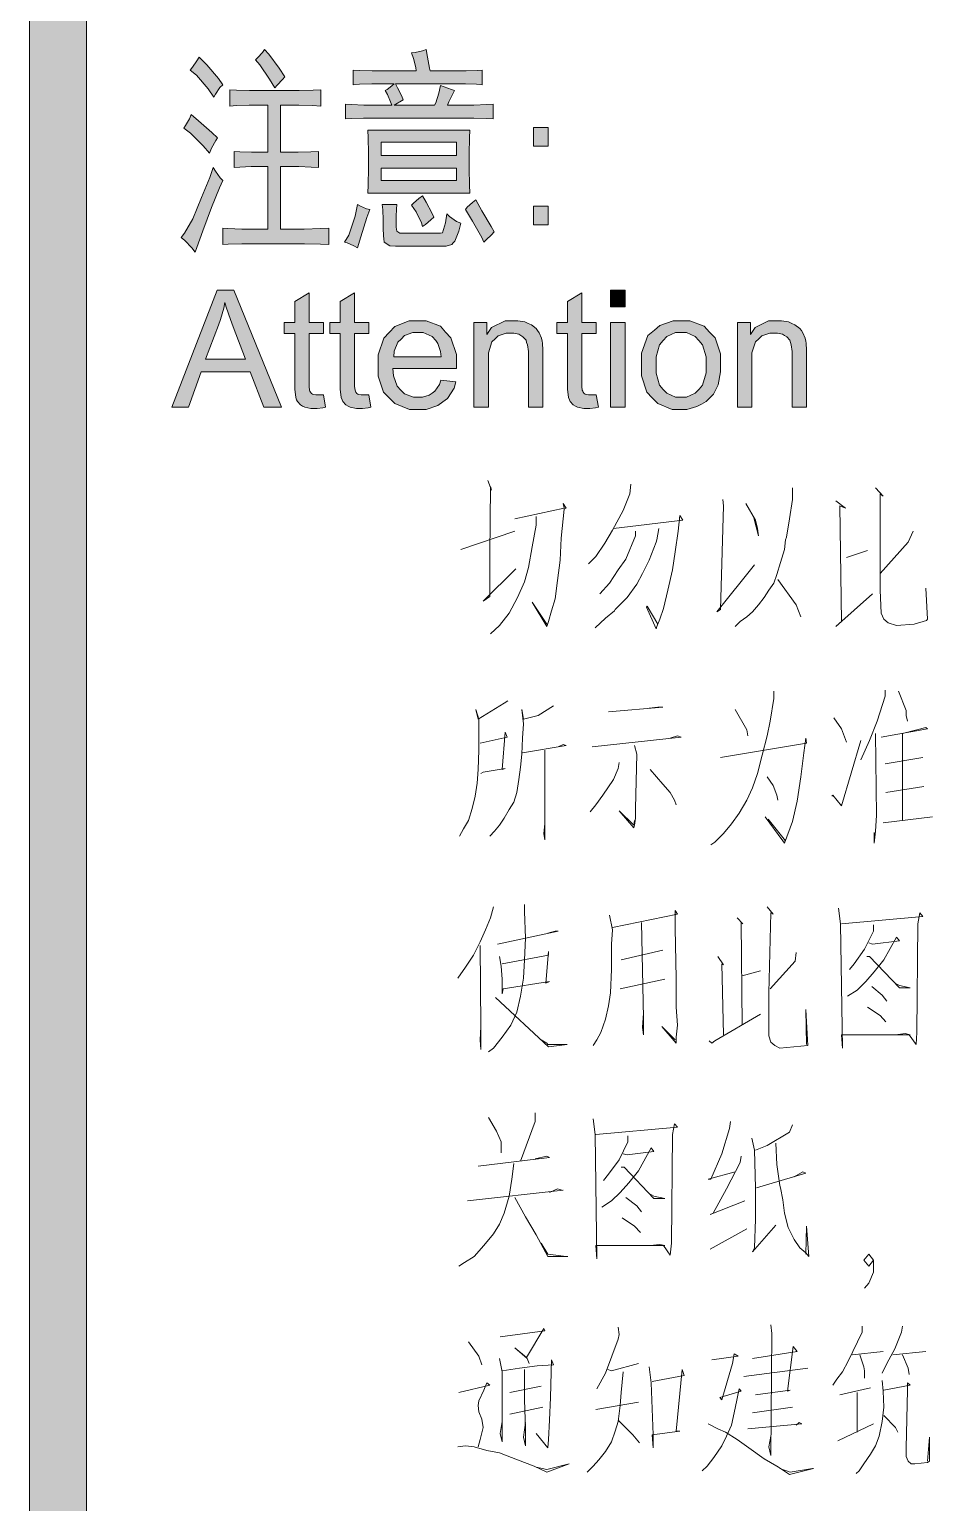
# Model space of a CAD drawing. Header units: millimetres. Extents: x 564 to 880, y 85 to 763.
# Drawn here: x 875.352 to 876.456, y 750.636 to 752.438 of the extents above; entities that cross this region are included whole.
import ezdxf

# ---------------------------------------------------------------- set-up
doc = ezdxf.new("R2010")
doc.units = ezdxf.units.MM

msp = doc.modelspace()

# ---------------------------------------------------------------- hatches: boundary and pattern name
h = msp.add_hatch(color=0)
h.dxf.hatch_style = 2
h.paths.add_polyline_path([(875.4214, 721.7212), (875.3517, 721.7212), (875.3517, 761.7175), (875.4214, 761.7175)])
h = msp.add_hatch(color=0)
h.dxf.hatch_style = 2
h.paths.add_polyline_path([(875.6282, 752.4011), (875.6307, 752.404), (875.6365, 752.41), (875.639, 752.4136), (875.6443, 752.4079), (875.6568, 752.3911), (875.664, 752.3803), (875.6611, 752.3771), (875.6547, 752.3703), (875.6515, 752.3667), (875.645, 752.3775), (875.6332, 752.395)])
h = msp.add_hatch(color=0)
h.dxf.hatch_style = 2
h.paths.add_polyline_path([(875.7771, 752.3718), (875.7703, 752.3718), (875.7552, 752.3714), (875.7474, 752.3707), (875.7474, 752.3886), (875.7556, 752.3882), (875.7706, 752.3875), (875.7771, 752.3875), (875.8243, 752.3875), (875.8239, 752.3918), (875.8211, 752.4029), (875.8189, 752.4097), (875.8232, 752.41), (875.8322, 752.4122), (875.8368, 752.4136), (875.8382, 752.4043), (875.8408, 752.3911), (875.8415, 752.3875), (875.8776, 752.3875), (875.8855, 752.3875), (875.8991, 752.3882), (875.9052, 752.3886), (875.9052, 752.3707), (875.8984, 752.3714), (875.8848, 752.3718), (875.8776, 752.3718), (875.7992, 752.3718), (875.8018, 752.3667), (875.8068, 752.3567), (875.8086, 752.3521), (875.7975, 752.3456), (875.8468, 752.3456), (875.8486, 752.3485), (875.8522, 752.3603), (875.854, 752.3696), (875.8586, 752.3682), (875.8676, 752.365), (875.8712, 752.3635), (875.8687, 752.3589), (875.8644, 752.3499), (875.8626, 752.3456), (875.8862, 752.3456), (875.8948, 752.3456), (875.9109, 752.3463), (875.9184, 752.3467), (875.9184, 752.3288), (875.9109, 752.3295), (875.8948, 752.3299), (875.8862, 752.3299), (875.7685, 752.3299), (875.7602, 752.3299), (875.7449, 752.3295), (875.7381, 752.3288), (875.7381, 752.3467), (875.7452, 752.3463), (875.7606, 752.3456), (875.7685, 752.3456), (875.7946, 752.3456), (875.7932, 752.3499), (875.7892, 752.3589), (875.7867, 752.3635), (875.7889, 752.365), (875.7946, 752.3692), (875.7975, 752.3718)])
h = msp.add_hatch(color=0)
h.dxf.hatch_style = 2
h.paths.add_polyline_path([(875.5592, 752.4043), (875.5685, 752.395), (875.5828, 752.3782), (875.5882, 752.3707), (875.5846, 752.3671), (875.5789, 752.3592), (875.5771, 752.3553), (875.5703, 752.3657), (875.556, 752.3825), (875.5481, 752.3886), (875.5509, 752.3921), (875.5563, 752.4)])
h = msp.add_hatch(color=0)
h.dxf.hatch_style = 2
h.paths.add_polyline_path([(875.6737, 752.3635), (875.6812, 752.3635), (875.6984, 752.3639), (875.708, 752.3646), (875.708, 752.3446), (875.6976, 752.3453), (875.6808, 752.3456), (875.6744, 752.3456), (875.6586, 752.3456), (875.6586, 752.288), (875.6737, 752.288), (875.6801, 752.288), (875.6958, 752.2887), (875.7051, 752.2891), (875.7051, 752.2694), (875.6962, 752.2698), (875.6808, 752.2705), (875.6737, 752.2705), (875.6586, 752.2705), (875.6586, 752.1939), (875.6783, 752.1939), (875.6876, 752.1939), (875.7073, 752.1946), (875.7177, 752.195), (875.7177, 752.1753), (875.7073, 752.1757), (875.688, 752.176), (875.679, 752.176), (875.6218, 752.176), (875.6114, 752.176), (875.5946, 752.1757), (875.5882, 752.1753), (875.5882, 752.195), (875.5942, 752.1946), (875.6114, 752.1939), (875.6225, 752.1939), (875.6429, 752.1939), (875.6429, 752.2705), (875.6304, 752.2705), (875.6229, 752.2705), (875.6089, 752.2698), (875.6021, 752.2694), (875.6021, 752.2891), (875.6089, 752.2887), (875.6232, 752.288), (875.6311, 752.288), (875.6429, 752.288), (875.6429, 752.3456), (875.6282, 752.3456), (875.6204, 752.3456), (875.6046, 752.3453), (875.5967, 752.3446), (875.5967, 752.3646), (875.6046, 752.3639), (875.6207, 752.3635), (875.6289, 752.3635)])
h = msp.add_hatch(color=0)
h.dxf.hatch_style = 2
h.paths.add_polyline_path([(875.5495, 752.3342), (875.5585, 752.3263), (875.5746, 752.3124), (875.5817, 752.3059), (875.5796, 752.3023), (875.5742, 752.293), (875.5717, 752.287), (875.5642, 752.2959), (875.5484, 752.3113), (875.5402, 752.3174), (875.5424, 752.3206), (875.5474, 752.3288)])
h = msp.add_hatch(color=0)
h.dxf.hatch_style = 2
h.paths.add_polyline_path([(875.986, 752.2955), (875.9678, 752.2955), (875.9678, 752.3184), (875.986, 752.3184)])
h = msp.add_hatch(color=0)
h.paths.add_polyline_path([(875.8901, 752.3152), (875.8898, 752.3056), (875.8894, 752.2862), (875.8894, 752.2766), (875.8894, 752.2676), (875.8898, 752.2483), (875.8901, 752.2379), (875.7653, 752.2379), (875.7656, 752.2483), (875.7663, 752.2684), (875.7663, 752.2777), (875.7663, 752.287), (875.7656, 752.3059), (875.7653, 752.3152)])
h.paths.add_polyline_path([(875.8737, 752.2841), (875.8737, 752.3006), (875.7817, 752.3006), (875.7817, 752.2841)])
h.paths.add_polyline_path([(875.8737, 752.2537), (875.8737, 752.2684), (875.7817, 752.2684), (875.7817, 752.2537)])
h = msp.add_hatch(color=0)
h.dxf.hatch_style = 2
h.paths.add_polyline_path([(875.5882, 752.2537), (875.5839, 752.2444), (875.5742, 752.2204), (875.5688, 752.2061), (875.5635, 752.1918), (875.5563, 752.1714), (875.5542, 752.1657), (875.5502, 752.171), (875.5416, 752.18), (875.537, 752.1836), (875.5413, 752.1889), (875.5513, 752.2068), (875.5567, 752.2197), (875.562, 752.2326), (875.5721, 752.2573), (875.5763, 752.2694), (875.5789, 752.2648), (875.5849, 752.2569)])
h = msp.add_hatch(color=0)
h.dxf.hatch_style = 2
h.paths.add_polyline_path([(875.8322, 752.2347), (875.8365, 752.2268), (875.8436, 752.214), (875.8461, 752.2086), (875.8425, 752.2054), (875.8357, 752.1997), (875.8322, 752.1972), (875.8311, 752.2018), (875.8243, 752.215), (875.8189, 752.2233), (875.8211, 752.2258), (875.8279, 752.2315)])
h = msp.add_hatch(color=0)
h.dxf.hatch_style = 2
h.paths.add_polyline_path([(875.8973, 752.2297), (875.9048, 752.2165), (875.9162, 752.1972), (875.9198, 752.1907), (875.9166, 752.1871), (875.9102, 752.1811), (875.9073, 752.1782), (875.9048, 752.1839), (875.8933, 752.2039), (875.8848, 752.2179), (875.8869, 752.2208), (875.8933, 752.2265)])
h = msp.add_hatch(color=0)
h.dxf.hatch_style = 2
h.paths.add_polyline_path([(875.7678, 752.2179), (875.7642, 752.2082), (875.7567, 752.1846), (875.7527, 752.171), (875.7481, 752.1735), (875.7402, 752.1771), (875.737, 752.1782), (875.742, 752.1868), (875.7499, 752.2097), (875.7527, 752.2243), (875.7563, 752.2222), (875.7638, 752.219)])
h = msp.add_hatch(color=0)
h.dxf.hatch_style = 2
h.paths.add_polyline_path([(875.8007, 752.2243), (875.8003, 752.2186), (875.8, 752.2093), (875.8, 752.2054), (875.8, 752.2025), (875.8, 752.1964), (875.8003, 752.1939), (875.8007, 752.1914), (875.8043, 752.1889), (875.8078, 752.1889), (875.854, 752.1889), (875.8565, 752.1896), (875.8604, 752.2018), (875.8619, 752.2129), (875.8651, 752.2093), (875.8737, 752.2032), (875.879, 752.2014), (875.8765, 752.1914), (875.8719, 752.1793), (875.8697, 752.1771), (875.8679, 752.1753), (875.8611, 752.1732), (875.8565, 752.1732), (875.7992, 752.1732), (875.7924, 752.1735), (875.7853, 752.1782), (875.7849, 752.1821), (875.7846, 752.1857), (875.7842, 752.195), (875.7842, 752.2004), (875.7842, 752.2054), (875.7835, 752.2175), (875.7828, 752.2243)])
h = msp.add_hatch(color=0)
h.dxf.hatch_style = 2
h.paths.add_polyline_path([(875.986, 752.1993), (875.9678, 752.1993), (875.9678, 752.2222), (875.986, 752.2222)])
h = msp.add_hatch(color=0)
h.paths.add_polyline_path([(875.5259, 751.976), (875.581, 752.1192), (875.6014, 752.1192), (875.6597, 751.976), (875.6382, 751.976), (875.6214, 752.0193), (875.5617, 752.0193), (875.5459, 751.976)])
h.paths.add_polyline_path([(875.567, 752.0347), (875.6157, 752.0347), (875.6007, 752.0744), (875.5975, 752.0834), (875.5921, 752.0984), (875.5907, 752.1041), (875.5892, 752.0973), (875.5853, 752.0834), (875.5828, 752.0766)])
h = msp.add_hatch(color=0)
h.dxf.hatch_style = 2
h.paths.add_polyline_path([(875.7112, 751.9914), (875.7137, 751.976), (875.7102, 751.9753), (875.7034, 751.9746), (875.7005, 751.9746), (875.6955, 751.9746), (875.6883, 751.976), (875.6855, 751.9775), (875.683, 751.9789), (875.6794, 751.9832), (875.6783, 751.9853), (875.6772, 751.9878), (875.6762, 751.9982), (875.6762, 752.0065), (875.6762, 752.0662), (875.6629, 752.0662), (875.6629, 752.0798), (875.6762, 752.0798), (875.6762, 752.1056), (875.6937, 752.1159), (875.6937, 752.0798), (875.7112, 752.0798), (875.7112, 752.0662), (875.6937, 752.0662), (875.6937, 752.0054), (875.6937, 752.0014), (875.6941, 751.9968), (875.6944, 751.9957), (875.6951, 751.9946), (875.6966, 751.9929), (875.6976, 751.9921), (875.6987, 751.9918), (875.7016, 751.9911), (875.7034, 751.9911), (875.7048, 751.9911), (875.7087, 751.9914)])
h = msp.add_hatch(color=0)
h.dxf.hatch_style = 2
h.paths.add_polyline_path([(875.7667, 751.9914), (875.7692, 751.976), (875.7656, 751.9753), (875.7588, 751.9746), (875.756, 751.9746), (875.7513, 751.9746), (875.7438, 751.976), (875.7413, 751.9775), (875.7384, 751.9789), (875.7348, 751.9832), (875.7338, 751.9853), (875.7327, 751.9878), (875.7316, 751.9982), (875.7316, 752.0065), (875.7316, 752.0662), (875.7187, 752.0662), (875.7187, 752.0798), (875.7316, 752.0798), (875.7316, 752.1056), (875.7492, 752.1159), (875.7492, 752.0798), (875.7667, 752.0798), (875.7667, 752.0662), (875.7492, 752.0662), (875.7492, 752.0054), (875.7492, 752.0014), (875.7499, 751.9968), (875.7502, 751.9957), (875.7506, 751.9946), (875.752, 751.9929), (875.7531, 751.9921), (875.7542, 751.9918), (875.757, 751.9911), (875.7592, 751.9911), (875.7606, 751.9911), (875.7642, 751.9914)])
h = msp.add_hatch(color=0)
h.dxf.hatch_style = 2
h.paths.add_polyline_path([(876.0447, 751.9914), (876.0472, 751.976), (876.0436, 751.9753), (876.0368, 751.9746), (876.034, 751.9746), (876.0293, 751.9746), (876.0218, 751.976), (876.0193, 751.9775), (876.0164, 751.9789), (876.0128, 751.9832), (876.0118, 751.9853), (876.0107, 751.9878), (876.0096, 751.9982), (876.0096, 752.0065), (876.0096, 752.0662), (875.9964, 752.0662), (875.9964, 752.0798), (876.0096, 752.0798), (876.0096, 752.1056), (876.0272, 752.1159), (876.0272, 752.0798), (876.0447, 752.0798), (876.0447, 752.0662), (876.0272, 752.0662), (876.0272, 752.0054), (876.0272, 752.0014), (876.0275, 751.9968), (876.0282, 751.9957), (876.0286, 751.9946), (876.03, 751.9929), (876.0311, 751.9921), (876.0322, 751.9918), (876.035, 751.9911), (876.0372, 751.9911), (876.0386, 751.9911), (876.0422, 751.9914)])
h = msp.add_hatch(color=0)
h.dxf.hatch_style = 2
h.paths.add_polyline_path([(876.0619, 752.0991), (876.0619, 752.1192), (876.0798, 752.1192), (876.0798, 752.0991)])
h = msp.add_hatch(color=0)
h.paths.add_polyline_path([(875.8547, 752.0093), (875.873, 752.0072), (875.8708, 751.9993), (875.8629, 751.9868), (875.8572, 751.9825), (875.8511, 751.9782), (875.8365, 751.9735), (875.8275, 751.9735), (875.8161, 751.9735), (875.7982, 751.9807), (875.7914, 751.9875), (875.7846, 751.9946), (875.7781, 752.0143), (875.7781, 752.0268), (875.7781, 752.0401), (875.7849, 752.0605), (875.7914, 752.0676), (875.7982, 752.0748), (875.8157, 752.0819), (875.8264, 752.0819), (875.8368, 752.0819), (875.854, 752.0751), (875.8604, 752.068), (875.8669, 752.0608), (875.8737, 752.0408), (875.8737, 752.0279), (875.8737, 752.0251), (875.8737, 752.0233), (875.796, 752.0233), (875.7967, 752.0147), (875.8014, 752.0018), (875.8057, 751.9971), (875.81, 751.9925), (875.8211, 751.9882), (875.8275, 751.9882), (875.8322, 751.9882), (875.8404, 751.9907), (875.844, 751.9932), (875.8472, 751.9957), (875.8529, 752.0039)])
h.paths.add_polyline_path([(875.7971, 752.0379), (875.8551, 752.0379), (875.8543, 752.0444), (875.8511, 752.054), (875.8483, 752.0576), (875.844, 752.0626), (875.8332, 752.0676), (875.8264, 752.0676), (875.8204, 752.0676), (875.8103, 752.0637), (875.806, 752.0594), (875.8021, 752.0555), (875.7975, 752.0447)])
h = msp.add_hatch(color=0)
h.dxf.hatch_style = 2
h.paths.add_polyline_path([(875.8951, 751.976), (875.8951, 752.0798), (875.9109, 752.0798), (875.9109, 752.0651), (875.9166, 752.0737), (875.9331, 752.0819), (875.9438, 752.0819), (875.9488, 752.0819), (875.9574, 752.0805), (875.9613, 752.0787), (875.9653, 752.0769), (875.971, 752.0726), (875.9728, 752.0698), (875.9749, 752.0673), (875.9778, 752.0605), (875.9785, 752.0569), (875.9789, 752.0544), (875.9792, 752.0458), (875.9792, 752.0397), (875.9792, 751.976), (875.9617, 751.976), (875.9617, 752.039), (875.9617, 752.0444), (875.9606, 752.0526), (875.9595, 752.0551), (875.9588, 752.058), (875.9549, 752.0623), (875.9524, 752.0637), (875.9499, 752.0655), (875.9438, 752.0669), (875.9402, 752.0669), (875.9345, 752.0669), (875.9248, 752.0633), (875.9209, 752.0598), (875.917, 752.0562), (875.9127, 752.0426), (875.9127, 752.0326), (875.9127, 751.976)])
h = msp.add_hatch(color=0)
h.dxf.hatch_style = 2
h.paths.add_polyline_path([(876.0619, 751.976), (876.0619, 752.0798), (876.0798, 752.0798), (876.0798, 751.976)])
h = msp.add_hatch(color=0)
h.paths.add_polyline_path([(876.0998, 752.0279), (876.0998, 752.0422), (876.1077, 752.0637), (876.1159, 752.0705), (876.1223, 752.0762), (876.1388, 752.0819), (876.1484, 752.0819), (876.1592, 752.0819), (876.1764, 752.0751), (876.1832, 752.068), (876.19, 752.0612), (876.1967, 752.0415), (876.1967, 752.0293), (876.1967, 752.0193), (876.1939, 752.0036), (876.191, 751.9979), (876.1878, 751.9921), (876.1792, 751.9832), (876.1735, 751.98), (876.1678, 751.9768), (876.1552, 751.9735), (876.1484, 751.9735), (876.1374, 751.9735), (876.1198, 751.9807), (876.113, 751.9875), (876.1066, 751.9946), (876.0998, 752.0147)])
h.paths.add_polyline_path([(876.1177, 752.0279), (876.1177, 752.0179), (876.122, 752.0029), (876.1266, 751.9979), (876.1309, 751.9932), (876.1416, 751.9882), (876.1484, 751.9882), (876.1549, 751.9882), (876.1656, 751.9932), (876.1703, 751.9982), (876.1746, 752.0029), (876.1789, 752.0183), (876.1789, 752.0283), (876.1789, 752.0379), (876.1746, 752.0526), (876.1699, 752.0576), (876.1656, 752.0626), (876.1549, 752.0676), (876.1484, 752.0676), (876.1416, 752.0676), (876.1309, 752.0626), (876.1266, 752.0576), (876.122, 752.0526), (876.1177, 752.0379)])
h = msp.add_hatch(color=0)
h.dxf.hatch_style = 2
h.paths.add_polyline_path([(876.2175, 751.976), (876.2175, 752.0798), (876.2332, 752.0798), (876.2332, 752.0651), (876.239, 752.0737), (876.2554, 752.0819), (876.2665, 752.0819), (876.2712, 752.0819), (876.2798, 752.0805), (876.2837, 752.0787), (876.2876, 752.0769), (876.2934, 752.0726), (876.2955, 752.0698), (876.2973, 752.0673), (876.3001, 752.0605), (876.3009, 752.0569), (876.3012, 752.0544), (876.3016, 752.0458), (876.3016, 752.0397), (876.3016, 751.976), (876.284, 751.976), (876.284, 752.039), (876.284, 752.0444), (876.283, 752.0526), (876.2823, 752.0551), (876.2812, 752.058), (876.2776, 752.0623), (876.2747, 752.0637), (876.2722, 752.0655), (876.2662, 752.0669), (876.2626, 752.0669), (876.2569, 752.0669), (876.2472, 752.0633), (876.2433, 752.0598), (876.2393, 752.0562), (876.235, 752.0426), (876.235, 752.0326), (876.235, 751.976)])

# ---------------------------------------------------------------- linework, layer by layer
at = {"color": 0, "lineweight": 0}
for points in [[(875.4214, 721.7212), (875.3517, 721.7212), (875.3517, 761.7175), (875.4214, 761.7175)], [(875.6282, 752.4011), (875.6307, 752.404), (875.6365, 752.41), (875.639, 752.4136), (875.6443, 752.4079), (875.6568, 752.3911), (875.664, 752.3803), (875.6611, 752.3771), (875.6547, 752.3703), (875.6515, 752.3667), (875.645, 752.3775), (875.6332, 752.395)], [(875.7771, 752.3718), (875.7703, 752.3718), (875.7552, 752.3714), (875.7474, 752.3707), (875.7474, 752.3886), (875.7556, 752.3882), (875.7706, 752.3875), (875.7771, 752.3875), (875.8243, 752.3875), (875.8239, 752.3918), (875.8211, 752.4029), (875.8189, 752.4097), (875.8232, 752.41), (875.8322, 752.4122), (875.8368, 752.4136), (875.8382, 752.4043), (875.8408, 752.3911), (875.8415, 752.3875), (875.8776, 752.3875), (875.8855, 752.3875), (875.8991, 752.3882), (875.9052, 752.3886), (875.9052, 752.3707), (875.8984, 752.3714), (875.8848, 752.3718), (875.8776, 752.3718), (875.7992, 752.3718), (875.8018, 752.3667), (875.8068, 752.3567), (875.8086, 752.3521), (875.7975, 752.3456), (875.8468, 752.3456), (875.8486, 752.3485), (875.8522, 752.3603), (875.854, 752.3696), (875.8586, 752.3682), (875.8676, 752.365), (875.8712, 752.3635), (875.8687, 752.3589), (875.8644, 752.3499), (875.8626, 752.3456), (875.8862, 752.3456), (875.8948, 752.3456), (875.9109, 752.3463), (875.9184, 752.3467), (875.9184, 752.3288), (875.9109, 752.3295), (875.8948, 752.3299), (875.8862, 752.3299), (875.7685, 752.3299), (875.7602, 752.3299), (875.7449, 752.3295), (875.7381, 752.3288), (875.7381, 752.3467), (875.7452, 752.3463), (875.7606, 752.3456), (875.7685, 752.3456), (875.7946, 752.3456), (875.7932, 752.3499), (875.7892, 752.3589), (875.7867, 752.3635), (875.7889, 752.365), (875.7946, 752.3692), (875.7975, 752.3718)], [(875.5592, 752.4043), (875.5685, 752.395), (875.5828, 752.3782), (875.5882, 752.3707), (875.5846, 752.3671), (875.5789, 752.3592), (875.5771, 752.3553), (875.5703, 752.3657), (875.556, 752.3825), (875.5481, 752.3886), (875.5509, 752.3921), (875.5563, 752.4)], [(875.6737, 752.3635), (875.6812, 752.3635), (875.6984, 752.3639), (875.708, 752.3646), (875.708, 752.3446), (875.6976, 752.3453), (875.6808, 752.3456), (875.6744, 752.3456), (875.6586, 752.3456), (875.6586, 752.288), (875.6737, 752.288), (875.6801, 752.288), (875.6958, 752.2887), (875.7051, 752.2891), (875.7051, 752.2694), (875.6962, 752.2698), (875.6808, 752.2705), (875.6737, 752.2705), (875.6586, 752.2705), (875.6586, 752.1939), (875.6783, 752.1939), (875.6876, 752.1939), (875.7073, 752.1946), (875.7177, 752.195), (875.7177, 752.1753), (875.7073, 752.1757), (875.688, 752.176), (875.679, 752.176), (875.6218, 752.176), (875.6114, 752.176), (875.5946, 752.1757), (875.5882, 752.1753), (875.5882, 752.195), (875.5942, 752.1946), (875.6114, 752.1939), (875.6225, 752.1939), (875.6429, 752.1939), (875.6429, 752.2705), (875.6304, 752.2705), (875.6229, 752.2705), (875.6089, 752.2698), (875.6021, 752.2694), (875.6021, 752.2891), (875.6089, 752.2887), (875.6232, 752.288), (875.6311, 752.288), (875.6429, 752.288), (875.6429, 752.3456), (875.6282, 752.3456), (875.6204, 752.3456), (875.6046, 752.3453), (875.5967, 752.3446), (875.5967, 752.3646), (875.6046, 752.3639), (875.6207, 752.3635), (875.6289, 752.3635)], [(875.5495, 752.3342), (875.5585, 752.3263), (875.5746, 752.3124), (875.5817, 752.3059), (875.5796, 752.3023), (875.5742, 752.293), (875.5717, 752.287), (875.5642, 752.2959), (875.5484, 752.3113), (875.5402, 752.3174), (875.5424, 752.3206), (875.5474, 752.3288)], [(875.986, 752.2955), (875.9678, 752.2955), (875.9678, 752.3184), (875.986, 752.3184)], [(875.8901, 752.3152), (875.8898, 752.3056), (875.8894, 752.2862), (875.8894, 752.2766), (875.8894, 752.2676), (875.8898, 752.2483), (875.8901, 752.2379), (875.7653, 752.2379), (875.7656, 752.2483), (875.7663, 752.2684), (875.7663, 752.2777), (875.7663, 752.287), (875.7656, 752.3059), (875.7653, 752.3152)], [(875.8737, 752.2841), (875.8737, 752.3006), (875.7817, 752.3006), (875.7817, 752.2841)], [(875.5882, 752.2537), (875.5839, 752.2444), (875.5742, 752.2204), (875.5688, 752.2061), (875.5635, 752.1918), (875.5563, 752.1714), (875.5542, 752.1657), (875.5502, 752.171), (875.5416, 752.18), (875.537, 752.1836), (875.5413, 752.1889), (875.5513, 752.2068), (875.5567, 752.2197), (875.562, 752.2326), (875.5721, 752.2573), (875.5763, 752.2694), (875.5789, 752.2648), (875.5849, 752.2569)], [(875.8737, 752.2537), (875.8737, 752.2684), (875.7817, 752.2684), (875.7817, 752.2537)], [(875.8322, 752.2347), (875.8365, 752.2268), (875.8436, 752.214), (875.8461, 752.2086), (875.8425, 752.2054), (875.8357, 752.1997), (875.8322, 752.1972), (875.8311, 752.2018), (875.8243, 752.215), (875.8189, 752.2233), (875.8211, 752.2258), (875.8279, 752.2315)], [(875.8973, 752.2297), (875.9048, 752.2165), (875.9162, 752.1972), (875.9198, 752.1907), (875.9166, 752.1871), (875.9102, 752.1811), (875.9073, 752.1782), (875.9048, 752.1839), (875.8933, 752.2039), (875.8848, 752.2179), (875.8869, 752.2208), (875.8933, 752.2265)], [(875.7678, 752.2179), (875.7642, 752.2082), (875.7567, 752.1846), (875.7527, 752.171), (875.7481, 752.1735), (875.7402, 752.1771), (875.737, 752.1782), (875.742, 752.1868), (875.7499, 752.2097), (875.7527, 752.2243), (875.7563, 752.2222), (875.7638, 752.219)], [(875.8007, 752.2243), (875.8003, 752.2186), (875.8, 752.2093), (875.8, 752.2054), (875.8, 752.2025), (875.8, 752.1964), (875.8003, 752.1939), (875.8007, 752.1914), (875.8043, 752.1889), (875.8078, 752.1889), (875.854, 752.1889), (875.8565, 752.1896), (875.8604, 752.2018), (875.8619, 752.2129), (875.8651, 752.2093), (875.8737, 752.2032), (875.879, 752.2014), (875.8765, 752.1914), (875.8719, 752.1793), (875.8697, 752.1771), (875.8679, 752.1753), (875.8611, 752.1732), (875.8565, 752.1732), (875.7992, 752.1732), (875.7924, 752.1735), (875.7853, 752.1782), (875.7849, 752.1821), (875.7846, 752.1857), (875.7842, 752.195), (875.7842, 752.2004), (875.7842, 752.2054), (875.7835, 752.2175), (875.7828, 752.2243)], [(875.986, 752.1993), (875.9678, 752.1993), (875.9678, 752.2222), (875.986, 752.2222)], [(875.5259, 751.976), (875.581, 752.1192), (875.6014, 752.1192), (875.6597, 751.976), (875.6382, 751.976), (875.6214, 752.0193), (875.5617, 752.0193), (875.5459, 751.976)], [(875.567, 752.0347), (875.6157, 752.0347), (875.6007, 752.0744), (875.5975, 752.0834), (875.5921, 752.0984), (875.5907, 752.1041), (875.5892, 752.0973), (875.5853, 752.0834), (875.5828, 752.0766)], [(875.7112, 751.9914), (875.7137, 751.976), (875.7102, 751.9753), (875.7034, 751.9746), (875.7005, 751.9746), (875.6955, 751.9746), (875.6883, 751.976), (875.6855, 751.9775), (875.683, 751.9789), (875.6794, 751.9832), (875.6783, 751.9853), (875.6772, 751.9878), (875.6762, 751.9982), (875.6762, 752.0065), (875.6762, 752.0662), (875.6629, 752.0662), (875.6629, 752.0798), (875.6762, 752.0798), (875.6762, 752.1056), (875.6937, 752.1159), (875.6937, 752.0798), (875.7112, 752.0798), (875.7112, 752.0662), (875.6937, 752.0662), (875.6937, 752.0054), (875.6937, 752.0014), (875.6941, 751.9968), (875.6944, 751.9957), (875.6951, 751.9946), (875.6966, 751.9929), (875.6976, 751.9921), (875.6987, 751.9918), (875.7016, 751.9911), (875.7034, 751.9911), (875.7048, 751.9911), (875.7087, 751.9914)], [(875.7667, 751.9914), (875.7692, 751.976), (875.7656, 751.9753), (875.7588, 751.9746), (875.756, 751.9746), (875.7513, 751.9746), (875.7438, 751.976), (875.7413, 751.9775), (875.7384, 751.9789), (875.7348, 751.9832), (875.7338, 751.9853), (875.7327, 751.9878), (875.7316, 751.9982), (875.7316, 752.0065), (875.7316, 752.0662), (875.7187, 752.0662), (875.7187, 752.0798), (875.7316, 752.0798), (875.7316, 752.1056), (875.7492, 752.1159), (875.7492, 752.0798), (875.7667, 752.0798), (875.7667, 752.0662), (875.7492, 752.0662), (875.7492, 752.0054), (875.7492, 752.0014), (875.7499, 751.9968), (875.7502, 751.9957), (875.7506, 751.9946), (875.752, 751.9929), (875.7531, 751.9921), (875.7542, 751.9918), (875.757, 751.9911), (875.7592, 751.9911), (875.7606, 751.9911), (875.7642, 751.9914)], [(876.0447, 751.9914), (876.0472, 751.976), (876.0436, 751.9753), (876.0368, 751.9746), (876.034, 751.9746), (876.0293, 751.9746), (876.0218, 751.976), (876.0193, 751.9775), (876.0164, 751.9789), (876.0128, 751.9832), (876.0118, 751.9853), (876.0107, 751.9878), (876.0096, 751.9982), (876.0096, 752.0065), (876.0096, 752.0662), (875.9964, 752.0662), (875.9964, 752.0798), (876.0096, 752.0798), (876.0096, 752.1056), (876.0272, 752.1159), (876.0272, 752.0798), (876.0447, 752.0798), (876.0447, 752.0662), (876.0272, 752.0662), (876.0272, 752.0054), (876.0272, 752.0014), (876.0275, 751.9968), (876.0282, 751.9957), (876.0286, 751.9946), (876.03, 751.9929), (876.0311, 751.9921), (876.0322, 751.9918), (876.035, 751.9911), (876.0372, 751.9911), (876.0386, 751.9911), (876.0422, 751.9914)], [(876.0619, 752.0991), (876.0619, 752.1192), (876.0798, 752.1192), (876.0798, 752.0991)], [(875.8547, 752.0093), (875.873, 752.0072), (875.8708, 751.9993), (875.8629, 751.9868), (875.8572, 751.9825), (875.8511, 751.9782), (875.8365, 751.9735), (875.8275, 751.9735), (875.8161, 751.9735), (875.7982, 751.9807), (875.7914, 751.9875), (875.7846, 751.9946), (875.7781, 752.0143), (875.7781, 752.0268), (875.7781, 752.0401), (875.7849, 752.0605), (875.7914, 752.0676), (875.7982, 752.0748), (875.8157, 752.0819), (875.8264, 752.0819), (875.8368, 752.0819), (875.854, 752.0751), (875.8604, 752.068), (875.8669, 752.0608), (875.8737, 752.0408), (875.8737, 752.0279), (875.8737, 752.0251), (875.8737, 752.0233), (875.796, 752.0233), (875.7967, 752.0147), (875.8014, 752.0018), (875.8057, 751.9971), (875.81, 751.9925), (875.8211, 751.9882), (875.8275, 751.9882), (875.8322, 751.9882), (875.8404, 751.9907), (875.844, 751.9932), (875.8472, 751.9957), (875.8529, 752.0039)], [(875.7971, 752.0379), (875.8551, 752.0379), (875.8543, 752.0444), (875.8511, 752.054), (875.8483, 752.0576), (875.844, 752.0626), (875.8332, 752.0676), (875.8264, 752.0676), (875.8204, 752.0676), (875.8103, 752.0637), (875.806, 752.0594), (875.8021, 752.0555), (875.7975, 752.0447)], [(875.8951, 751.976), (875.8951, 752.0798), (875.9109, 752.0798), (875.9109, 752.0651), (875.9166, 752.0737), (875.9331, 752.0819), (875.9438, 752.0819), (875.9488, 752.0819), (875.9574, 752.0805), (875.9613, 752.0787), (875.9653, 752.0769), (875.971, 752.0726), (875.9728, 752.0698), (875.9749, 752.0673), (875.9778, 752.0605), (875.9785, 752.0569), (875.9789, 752.0544), (875.9792, 752.0458), (875.9792, 752.0397), (875.9792, 751.976), (875.9617, 751.976), (875.9617, 752.039), (875.9617, 752.0444), (875.9606, 752.0526), (875.9595, 752.0551), (875.9588, 752.058), (875.9549, 752.0623), (875.9524, 752.0637), (875.9499, 752.0655), (875.9438, 752.0669), (875.9402, 752.0669), (875.9345, 752.0669), (875.9248, 752.0633), (875.9209, 752.0598), (875.917, 752.0562), (875.9127, 752.0426), (875.9127, 752.0326), (875.9127, 751.976)], [(876.0619, 751.976), (876.0619, 752.0798), (876.0798, 752.0798), (876.0798, 751.976)], [(876.0998, 752.0279), (876.0998, 752.0422), (876.1077, 752.0637), (876.1159, 752.0705), (876.1223, 752.0762), (876.1388, 752.0819), (876.1484, 752.0819), (876.1592, 752.0819), (876.1764, 752.0751), (876.1832, 752.068), (876.19, 752.0612), (876.1967, 752.0415), (876.1967, 752.0293), (876.1967, 752.0193), (876.1939, 752.0036), (876.191, 751.9979), (876.1878, 751.9921), (876.1792, 751.9832), (876.1735, 751.98), (876.1678, 751.9768), (876.1552, 751.9735), (876.1484, 751.9735), (876.1374, 751.9735), (876.1198, 751.9807), (876.113, 751.9875), (876.1066, 751.9946), (876.0998, 752.0147)], [(876.1177, 752.0279), (876.1177, 752.0179), (876.122, 752.0029), (876.1266, 751.9979), (876.1309, 751.9932), (876.1416, 751.9882), (876.1484, 751.9882), (876.1549, 751.9882), (876.1656, 751.9932), (876.1703, 751.9982), (876.1746, 752.0029), (876.1789, 752.0183), (876.1789, 752.0283), (876.1789, 752.0379), (876.1746, 752.0526), (876.1699, 752.0576), (876.1656, 752.0626), (876.1549, 752.0676), (876.1484, 752.0676), (876.1416, 752.0676), (876.1309, 752.0626), (876.1266, 752.0576), (876.122, 752.0526), (876.1177, 752.0379)], [(876.2175, 751.976), (876.2175, 752.0798), (876.2332, 752.0798), (876.2332, 752.0651), (876.239, 752.0737), (876.2554, 752.0819), (876.2665, 752.0819), (876.2712, 752.0819), (876.2798, 752.0805), (876.2837, 752.0787), (876.2876, 752.0769), (876.2934, 752.0726), (876.2955, 752.0698), (876.2973, 752.0673), (876.3001, 752.0605), (876.3009, 752.0569), (876.3012, 752.0544), (876.3016, 752.0458), (876.3016, 752.0397), (876.3016, 751.976), (876.284, 751.976), (876.284, 752.039), (876.284, 752.0444), (876.283, 752.0526), (876.2823, 752.0551), (876.2812, 752.058), (876.2776, 752.0623), (876.2747, 752.0637), (876.2722, 752.0655), (876.2662, 752.0669), (876.2626, 752.0669), (876.2569, 752.0669), (876.2472, 752.0633), (876.2433, 752.0598), (876.2393, 752.0562), (876.235, 752.0426), (876.235, 752.0326), (876.235, 751.976)]]:
    msp.add_lwpolyline(points, close=True, dxfattribs=at)
for points in [[(875.912, 751.8866), (875.9166, 751.8748), (875.9155, 751.8791), (875.9145, 751.795), (875.9145, 751.7446), (875.9062, 751.7388), (875.9463, 751.7785)], [(876.0869, 751.8819), (876.0858, 751.8701), (876.0776, 751.8497), (876.0644, 751.8258), (876.0551, 751.8097), (876.0443, 751.7936), (876.035, 751.7846)], [(876.2844, 751.8776), (876.2844, 751.8658), (876.2844, 751.863), (876.2808, 751.8394), (876.2773, 751.8172), (876.2762, 751.814), (876.2747, 751.8022), (876.2701, 751.7861), (876.2654, 751.7714), (876.2619, 751.761), (876.2558, 751.7521), (876.2501, 751.7431), (876.2429, 751.7342), (876.2357, 751.7256), (876.2286, 751.7195), (876.2204, 751.7138), (876.2146, 751.7077)], [(876.386, 751.8776), (876.3953, 751.8673), (876.3917, 751.8701), (876.3917, 751.8394), (876.3917, 751.8082), (876.3917, 751.78), (876.3917, 751.7596), (876.3917, 751.7581), (876.3917, 751.7521), (876.3932, 751.7242), (876.3964, 751.7166), (876.4014, 751.7123), (876.4118, 751.7091), (876.4332, 751.7106), (876.4486, 751.7152), (876.4497, 751.7166), (876.4476, 751.7549)], [(875.9452, 751.8394), (876.0053, 751.8526), (876.0043, 751.8583), (876.0078, 751.8526), (876.0053, 751.8512), (876.0018, 751.8158), (876.0007, 751.7889), (875.9971, 751.7639), (875.9946, 751.7417), (875.9899, 751.727), (875.9864, 751.7138), (875.9842, 751.7077), (875.9663, 751.7374), (875.9842, 751.7106)], [(876.1993, 751.863), (876.2003, 751.8555), (876.1967, 751.7285), (876.1921, 751.7256), (876.2383, 751.7832)], [(876.2275, 751.8583), (876.2393, 751.8379), (876.2418, 751.8276), (876.2429, 751.8186), (876.2372, 751.8408)], [(876.3374, 751.8615), (876.3492, 751.8526), (876.3424, 751.8555), (876.3445, 751.7138), (876.3374, 751.7077), (876.3824, 751.7478)], [(875.971, 751.8422), (875.971, 751.8319), (875.9663, 751.8054), (875.9617, 751.78), (875.957, 751.7624), (875.9484, 751.7431), (875.9381, 751.7242), (875.9263, 751.7091), (875.9155, 751.6988)], [(876.0658, 751.8276), (876.1506, 751.8379), (876.147, 751.8437), (876.1449, 751.8243), (876.1413, 751.7993), (876.1377, 751.7771), (876.132, 751.7521), (876.127, 751.7299), (876.1223, 751.7166), (876.1188, 751.7077), (876.1177, 751.7048), (876.1059, 751.7313), (876.1069, 751.7327), (876.1198, 751.7106)], [(875.879, 751.8022), (875.9452, 751.8243)], [(876.1213, 751.8276), (876.1188, 751.814), (876.1177, 751.8111), (876.1094, 751.7889), (876.1012, 751.7728), (876.0941, 751.7596), (876.0823, 751.7431), (876.0679, 751.7285), (876.0669, 751.727), (876.0561, 751.7181), (876.0433, 751.7063)], [(876.0926, 751.8243), (876.0926, 751.8186), (876.0808, 751.7903), (876.0715, 751.7771), (876.0608, 751.761), (876.049, 751.7478)], [(876.3917, 751.7728), (876.4261, 751.8111), (876.4322, 751.8243)], [(876.3506, 751.7921), (876.3764, 751.8007)], [(876.2948, 751.7195), (876.2891, 751.7342), (876.2665, 751.7653)], [(875.9366, 751.6168), (875.932, 751.614), (875.9001, 751.5946), (875.8976, 751.6064), (875.9012, 751.5946), (875.9012, 751.5564), (875.9001, 751.5327), (875.8991, 751.5163), (875.8966, 751.5002), (875.893, 751.4852), (875.8883, 751.4705), (875.8823, 751.4601), (875.8776, 751.4512)], [(876.2619, 751.6286), (876.2619, 751.6197), (876.2572, 751.5918), (876.2536, 751.5739), (876.2476, 751.5503), (876.2418, 751.5281), (876.2357, 751.5106), (876.2286, 751.4955), (876.2193, 751.4794), (876.21, 751.4662), (876.2003, 751.4544), (876.1896, 751.444), (876.1849, 751.4408)], [(876.3978, 751.6301), (876.3978, 751.6225), (876.3882, 751.5918), (876.3789, 751.5682), (876.3681, 751.5445)], [(876.4143, 751.6286), (876.4236, 751.605), (876.4236, 751.5989), (876.425, 751.5918)], [(875.9925, 751.6107), (875.9735, 751.5989), (875.9556, 751.5946), (875.9535, 751.6064), (875.9556, 751.5886), (875.9545, 751.571), (875.9535, 751.5517), (875.952, 751.5356), (875.9499, 751.5206), (875.9474, 751.5045), (875.9438, 751.4927), (875.9381, 751.4837), (875.932, 751.4733), (875.9263, 751.4648), (875.9202, 751.4572), (875.9145, 751.4512)], [(876.0597, 751.6036), (876.1259, 751.6093), (876.1198, 751.6093), (876.1094, 751.6079)], [(876.23, 751.5739), (876.2286, 751.5814), (876.2146, 751.6064)], [(876.3352, 751.5961), (876.3445, 751.5828), (876.3506, 751.5664)], [(876.3932, 751.5725), (876.4497, 751.5828), (876.4476, 751.5843), (876.4368, 751.5814), (876.4189, 751.5767), (876.4189, 751.4705)], [(875.9037, 751.5281), (875.9062, 751.5295), (875.9334, 751.5342), (875.9298, 751.5327), (875.9334, 751.5785), (875.9356, 751.5725), (875.9026, 751.5649)], [(875.9545, 751.5531), (876.0078, 751.5621), (876.0043, 751.5635), (875.9982, 751.5606)], [(876.0397, 751.5606), (876.1484, 751.5725), (876.1438, 751.5739), (876.1352, 751.571)], [(876.0916, 751.5621), (876.0941, 751.5517), (876.0926, 751.4852), (876.0926, 751.4733), (876.0916, 751.4648), (876.0905, 751.4615), (876.0726, 751.4823), (876.0905, 751.4648), (876.0916, 751.4705)], [(876.2511, 751.4748), (876.2726, 751.4454), (876.2747, 751.4426), (876.2844, 751.4691), (876.2901, 751.4941), (876.2948, 751.5238), (876.2984, 751.5531), (876.3009, 751.571), (876.3019, 751.5649), (876.1967, 751.5474)], [(876.3327, 751.5002), (876.3338, 751.5016), (876.3445, 751.4884), (876.3681, 751.5682)], [(876.386, 751.5767), (876.3871, 751.4766), (876.386, 751.4572), (876.3846, 751.4426), (876.3846, 751.4558)], [(875.9817, 751.5564), (875.9817, 751.4469), (875.9806, 751.4544), (875.9817, 751.4662)], [(876.3978, 751.5399), (876.444, 751.5474)], [(876.0726, 751.5413), (876.0715, 751.5342), (876.0658, 751.5206), (876.0526, 751.5016), (876.0443, 751.4898), (876.0372, 751.4809)], [(876.1105, 751.5327), (876.1259, 751.5149), (876.1352, 751.5045), (876.1402, 751.4955), (876.1424, 751.4898)], [(876.2536, 751.5238), (876.2608, 751.5134), (876.2654, 751.5016), (876.2665, 751.4955)], [(876.3989, 751.5045), (876.4451, 751.512)], [(876.2547, 751.4719), (876.2762, 751.4454), (876.2747, 751.4454)], [(876.3953, 751.4676), (876.4558, 751.4748)], [(875.9191, 751.3649), (875.9155, 751.3513), (875.9094, 751.3367), (875.9026, 751.322), (875.8944, 751.3055), (875.8848, 751.2909), (875.8755, 751.2776)], [(875.957, 751.3678), (875.957, 751.3589), (875.9581, 751.3263), (875.957, 751.2998), (875.9556, 751.2776), (875.952, 751.2555), (875.9474, 751.2361), (875.9402, 751.22), (875.9298, 751.2054), (875.9191, 751.1918), (875.913, 751.1875)], [(876.2536, 751.3649), (876.2608, 751.356), (876.2583, 751.3574), (876.2558, 751.2597), (876.2558, 751.2186), (876.2558, 751.2068), (876.2583, 751.1993), (876.2629, 751.195), (876.269, 751.1918), (876.3034, 751.195), (876.3009, 751.2394), (876.3019, 751.1964)], [(876.3409, 751.3631), (876.3434, 751.3442), (876.3456, 751.1918), (876.3445, 751.2082), (876.4286, 751.2082), (876.4225, 751.2097), (876.4107, 751.2082)], [(876.0608, 751.3546), (876.0644, 751.3367), (876.0633, 751.3191), (876.0633, 751.288), (876.0622, 751.2597), (876.0597, 751.2436), (876.0561, 751.2272), (876.0504, 751.2111), (876.0454, 751.2021), (876.0408, 751.195)], [(876.0644, 751.3395), (876.1438, 751.356), (876.1413, 751.3603), (876.1413, 751.3381), (876.1424, 751.2776), (876.1424, 751.2465), (876.1424, 751.2422), (876.1438, 751.22), (876.1424, 751.2054), (876.1424, 751.1979), (876.1248, 751.2186), (876.1413, 751.2021)], [(876.0998, 751.3456), (876.1023, 751.229), (876.1023, 751.2082), (876.1012, 751.2172), (876.1023, 751.2347)], [(876.2168, 751.3513), (876.2239, 751.3442), (876.2218, 751.3456), (876.2229, 751.22)], [(876.3445, 751.3442), (876.444, 751.3528), (876.4404, 751.3574), (876.4379, 751.3442), (876.4368, 751.2111), (876.4358, 751.1964), (876.4272, 751.2082)], [(875.9238, 751.3191), (875.9982, 751.3352), (875.9946, 751.3352), (875.9853, 751.3324)], [(876.3778, 751.3206), (876.3824, 751.3191), (876.4154, 751.3234), (876.4118, 751.3277), (876.3964, 751.2998), (876.3846, 751.2852), (876.3742, 751.2733), (876.3635, 751.263), (876.3517, 751.2555)], [(876.3835, 751.3428), (876.3835, 751.3352), (876.3728, 751.3131), (876.3599, 751.2952), (876.3542, 751.288)], [(875.9026, 751.3174), (875.9037, 751.2186), (875.9037, 751.1903), (875.9026, 751.2021), (875.9037, 751.2186)], [(875.9263, 751.3041), (875.9284, 751.2923), (875.9298, 751.2762), (875.9298, 751.2583), (875.9309, 751.2644), (875.9874, 751.2733), (875.9828, 751.2716), (875.9864, 751.3102), (875.9864, 751.3055), (875.9298, 751.2952)], [(876.1259, 751.3116), (876.0751, 751.2998)], [(876.2891, 751.3088), (876.288, 751.2984), (876.2572, 751.2644)], [(876.1932, 751.3041), (876.2003, 751.2937), (876.1982, 751.2952), (876.2003, 751.2082)], [(876.3753, 751.3041), (876.3789, 751.3041), (876.4154, 751.2658), (876.4286, 751.2658), (876.4154, 751.2687), (876.4096, 751.2716)], [(876.074, 751.2644), (876.1284, 751.2762)], [(876.2454, 751.2866), (876.2229, 751.2805)], [(876.3814, 751.2673), (876.3942, 751.2569), (876.4, 751.2494)], [(875.9213, 751.254), (875.9864, 751.1936), (876.0089, 751.1964), (875.9853, 751.1964), (875.9842, 751.1979), (875.9771, 751.2021)], [(876.3764, 751.2422), (876.3917, 751.2318), (876.3989, 751.2243)], [(876.1828, 751.2007), (876.186, 751.1979), (876.1896, 751.2007), (876.2454, 751.2333)], [(875.9699, 751.1127), (875.9699, 751.1023), (875.952, 751.0537)], [(875.913, 751.107), (875.9227, 751.0905), (875.9284, 751.0773), (875.9284, 751.064)], [(876.0408, 751.1055), (876.0433, 751.0862), (876.0454, 750.9342), (876.0443, 750.9503), (876.1284, 750.9503), (876.1223, 750.9517), (876.1105, 750.9503)], [(876.0443, 751.0862), (876.1438, 751.0952), (876.1402, 751.0995), (876.1377, 751.0862), (876.1366, 750.9531), (876.1352, 750.9385), (876.127, 750.9503)], [(876.2086, 751.1023), (876.2075, 751.0934), (876.1982, 751.0626), (876.1849, 751.0315), (876.1814, 751.0315), (876.2146, 751.0404)], [(876.2844, 751.098), (876.2808, 751.0891), (876.2536, 751.073), (876.2393, 751.0669)], [(876.0833, 751.0848), (876.0833, 751.0773), (876.0726, 751.0551), (876.0597, 751.0376), (876.0536, 751.0301)], [(876.2347, 751.0816), (876.2383, 751.0669), (876.2393, 751.0211), (876.2393, 750.9828), (876.2383, 750.9474), (876.2357, 750.9428), (876.2644, 750.9753)], [(876.2644, 751.0758), (876.2654, 751.0494), (876.269, 751.024), (876.2701, 751.0211), (876.2726, 751.0064), (876.2747, 750.99), (876.2794, 750.9724), (876.2866, 750.9578), (876.2937, 750.9474), (876.3009, 750.9413), (876.3044, 750.937), (876.3019, 750.9739), (876.3009, 750.9399)], [(875.9001, 751.0476), (875.9874, 751.058), (875.9842, 751.0597), (875.9699, 751.0565)], [(876.0776, 751.0626), (876.0823, 751.0612), (876.1152, 751.0655), (876.1116, 751.0698), (876.0962, 751.0419), (876.0844, 751.0272), (876.074, 751.0154), (876.0633, 751.005), (876.0515, 750.9975)], [(876.2218, 751.0597), (876.2204, 751.0522), (876.2039, 751.0197), (876.1874, 750.99), (876.1839, 750.9885), (876.2264, 751.005)], [(875.9438, 751.0508), (875.9416, 751.0315), (875.9381, 751.0107), (875.932, 750.99), (875.9263, 750.9767), (875.9191, 750.9649), (875.9073, 750.9503), (875.8955, 750.937), (875.8837, 750.9295), (875.8765, 750.9252)], [(876.0751, 751.0462), (876.0787, 751.0462), (876.1152, 751.0079), (876.1284, 751.0079), (876.1152, 751.0107), (876.1094, 751.0139)], [(876.2404, 751.0211), (876.3009, 751.039), (876.2973, 751.0404), (876.2866, 751.0343)], [(875.8873, 751.005), (876.0043, 751.0182)], [(875.9452, 751.0093), (875.9581, 750.9857), (875.971, 750.9635), (875.9853, 750.937), (876.01, 750.937), (876.0078, 750.937), (875.9853, 750.9399), (875.9771, 750.9531)], [(876.0028, 751.0182), (875.9971, 751.0197), (875.9874, 751.0154)], [(876.0808, 751.0093), (876.0941, 750.9989), (876.0998, 750.9918)], [(876.0762, 750.9843), (876.0916, 750.9739), (876.0987, 750.9664)], [(876.1839, 750.946), (876.2286, 750.971)], [(876.3728, 750.8984), (876.3778, 750.9045), (876.3835, 750.9177), (876.3835, 750.9324), (876.3778, 750.9399), (876.3717, 750.9324), (876.3778, 750.9252), (876.3835, 750.9324)], [(875.9273, 750.8386), (875.9817, 750.8461), (875.9806, 750.849), (875.9592, 750.8136), (875.9452, 750.8254), (875.9603, 750.8122), (875.9628, 750.8061)], [(876.0715, 750.8504), (876.0726, 750.8415), (876.0715, 750.8358), (876.0561, 750.7943), (876.0454, 750.7749)], [(876.2583, 750.8533), (876.2594, 750.8429), (876.2583, 750.6937), (876.2558, 750.7041), (876.2583, 750.7173)], [(876.3696, 750.8519), (876.3696, 750.8444), (876.3527, 750.8089), (876.3456, 750.7957), (876.3388, 750.7868), (876.3338, 750.7796)], [(876.4189, 750.8519), (876.4179, 750.8444), (876.4096, 750.824), (876.4, 750.8061), (876.3942, 750.7943)], [(875.8883, 750.8326), (875.9012, 750.815), (875.9048, 750.8046)], [(876.2357, 750.8122), (876.2901, 750.8207), (876.2855, 750.8268), (876.2783, 750.7721), (876.2819, 750.7735), (876.2393, 750.7678)], [(875.9263, 750.8122), (875.9298, 750.7957), (875.9298, 750.7292), (875.9298, 750.7102), (875.9273, 750.7206), (875.9298, 750.7352)], [(875.9298, 750.7971), (875.9509, 750.8004), (875.9724, 750.8032), (875.9925, 750.8046), (875.9899, 750.8104), (875.9889, 750.7646), (875.9874, 750.7367), (875.9864, 750.7131), (875.9853, 750.7027), (875.971, 750.7206)], [(876.0586, 750.7986), (876.0633, 750.7971), (876.0962, 750.8061)], [(876.186, 750.8104), (876.2182, 750.815), (876.2132, 750.8179), (876.2111, 750.8061), (876.1982, 750.7617), (876.1957, 750.7646), (876.2218, 750.7721), (876.2193, 750.7749), (876.2146, 750.7513), (876.21, 750.7306), (876.2039, 750.7173), (876.1982, 750.7055), (876.1885, 750.6909), (876.1803, 750.6805), (876.1742, 750.6748)], [(876.3574, 750.8165), (876.3953, 750.8207)], [(876.3671, 750.8165), (876.3717, 750.8018), (876.3728, 750.7971), (876.3728, 750.7882)], [(876.4071, 750.8165), (876.4476, 750.8207)], [(876.4189, 750.8165), (876.4261, 750.8004), (876.4272, 750.7928)], [(875.957, 750.7986), (875.957, 750.7617), (875.9581, 750.7263), (875.9581, 750.7249), (875.9581, 750.7055), (875.9556, 750.7159), (875.9581, 750.7338)], [(876.0776, 750.7957), (876.0751, 750.7707), (876.074, 750.7546), (876.0715, 750.7352), (876.0679, 750.7234), (876.0633, 750.7102), (876.0561, 750.6984), (876.0479, 750.688), (876.0408, 750.6805), (876.0336, 750.673)], [(876.1094, 750.8018), (876.1116, 750.7825), (876.1141, 750.7188), (876.1141, 750.7027), (876.113, 750.7188), (876.147, 750.7234), (876.1424, 750.7234), (876.1495, 750.7986), (876.152, 750.7914), (876.113, 750.7839)], [(876.225, 750.79), (876.3034, 750.8004)], [(875.8765, 750.7707), (875.9145, 750.7796), (875.9109, 750.7825), (875.9073, 750.7735), (875.9012, 750.7603), (875.9001, 750.7546), (875.9012, 750.747), (875.9048, 750.7381), (875.9062, 750.7277), (875.9026, 750.7131), (875.9001, 750.7041)], [(875.9391, 750.7707), (875.9771, 750.7782)], [(876.3424, 750.7678), (876.3799, 750.7764)], [(876.3942, 750.7853), (876.3953, 750.7721), (876.3964, 750.7528), (876.3942, 750.7352), (876.3907, 750.7173), (876.386, 750.7055), (876.3799, 750.6952), (876.3717, 750.6834), (876.366, 750.6748), (876.3624, 750.6715)], [(876.3635, 750.7707), (876.3635, 750.722)], [(876.3964, 750.7735), (876.4286, 750.7796), (876.425, 750.7825), (876.425, 750.7735), (876.4236, 750.7027), (876.4236, 750.6923), (876.4261, 750.6866), (876.4297, 750.6834), (876.4343, 750.6834), (876.4497, 750.6848), (876.4522, 750.6866), (876.4522, 750.7159), (876.4497, 750.6866)], [(875.9391, 750.7442), (875.9792, 750.7528)], [(876.0962, 750.7588), (876.0443, 750.7499)], [(876.2357, 750.7456), (876.2844, 750.7528)], [(876.0715, 750.7367), (876.0894, 750.7188), (876.0976, 750.7088)], [(876.1814, 750.7324), (876.1932, 750.7263), (876.2028, 750.722), (876.2168, 750.7131), (876.2311, 750.7027), (876.2501, 750.6894), (876.2654, 750.6805), (876.2676, 750.6791), (876.2808, 750.6701), (876.3102, 750.6776), (876.3091, 750.6776), (876.2819, 750.673), (876.269, 750.6776)], [(876.23, 750.7263), (876.2962, 750.7324), (876.2926, 750.7338), (876.2891, 750.7306)], [(876.3399, 750.7116), (876.3835, 750.7324)], [(876.3964, 750.7424), (876.4107, 750.7277), (876.4132, 750.722)], [(875.8755, 750.7041), (875.8848, 750.7055), (875.8955, 750.7041), (875.9109, 750.6998), (875.9263, 750.6966), (875.9484, 750.688), (875.9688, 750.6805), (875.9842, 750.673), (876.0114, 750.6834), (875.9842, 750.6762), (875.971, 750.6791)]]:
    msp.add_lwpolyline(points, dxfattribs=at)

doc.saveas('drawing.dxf')
